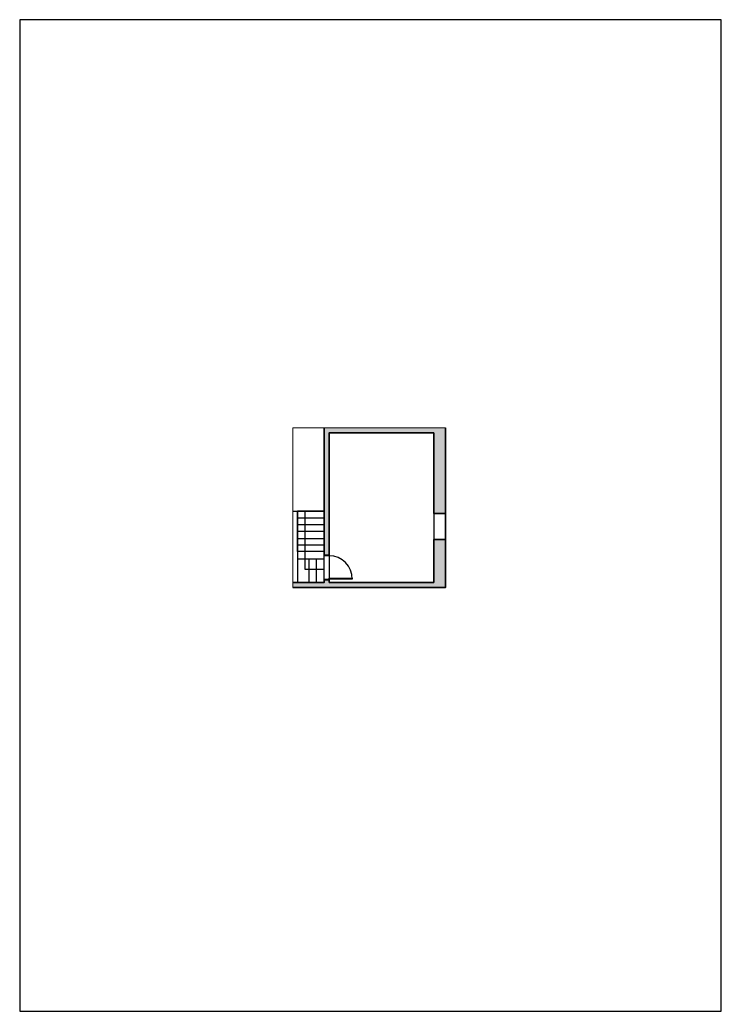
# Paper-space layout 'Layout1' of a CAD drawing. Header units: millimetres. Extents: x 64 to 274, y 59 to 356.
# The model-space entities are those that its viewports show. They can reach past a viewport. Long polylines and large blocks are cut down to what shows.
import ezdxf

# ---------------------------------------------------------------- set-up
doc = ezdxf.new("R2010")
doc.units = ezdxf.units.MM
doc.layers.get('0').update_dxf_attribs({"color": 250, "lineweight": 25})
for name, color, linetype, lineweight in [('A-ALV-___-___-EXI', 250, 'Continuous', 35), ('A-ESC-___-___-EXI', 250, 'Continuous', 25), ('A-JAN-___-___-EXI', 250, 'Continuous', 25), ('A-PIL-___-___-EXI', 250, 'Continuous', 25), ('A-POR-___-___-EXI', 250, 'Continuous', 25)]:
    doc.layers.add(name, color=color, linetype=linetype, lineweight=lineweight)

# ---------------------------------------------------------------- blocks, each defined once
blk = doc.blocks.new('SVG - A4-22624409-Não nomeada')
at = {"layer": 'A-PIL-___-___-EXI'}
for p, q in [((64.29, 356.5), (64.29, 59.5)), ((274.29, 356.5), (64.29, 356.5)), ((274.29, 59.5), (274.29, 356.5)), ((64.29, 59.5), (274.29, 59.5))]:
    blk.add_line(p, q, dxfattribs=at)
blk = doc.blocks.new('porta multiplas_original - Simples - 70 cm-22589155-Planta baixa - Sótão_')
at = {"layer": 'A-ESC-___-___-EXI'}
blk.add_arc((-348, -75), 696, 270, 0, dxfattribs=at)
at = {"layer": 'A-POR-___-___-EXI'}
for p, q in [((-380, -75), (-380, 75)), ((-380, 75), (-350, 75)), ((-350, 75), (-350, -75)), ((350, 75), (380, 75)), ((350, -75), (350, 75)), ((380, 75), (380, -75)), ((-350, -75), (-380, -75)), ((-348, -75), (-318, -75)), ((-348, -771), (-348, -75)), ((-318, -75), (-318, -771)), ((380, -75), (350, -75)), ((-318, -771), (-348, -771))]:
    blk.add_line(p, q, dxfattribs=at)

msp = doc.modelspace()

# ---------------------------------------------------------------- hatches: boundary and pattern name
at = {"layer": 'A-ALV-___-___-EXI'}
h = msp.add_hatch(color=11, dxfattribs=at)
h.paths.add_polyline_path([(22667, -16311), (22817, -16311), (22817, -16239), (22667, -16239)])
h.paths.add_polyline_path([(22667, -15479), (22817, -15479), (22817, -11680), (22667, -11680)])
for points in [[(25952, -11830), (25952, -11680), (22817, -11680), (22817, -11830)], [(26302, -14240), (26302, -11680), (25952, -11680), (25952, -14240)], [(25952, -16461), (26302, -16461), (26302, -15021), (25952, -15021), (25952, -16311)], [(25952, -16461), (25952, -16311), (21727, -16311), (21727, -16461)]]:
    msp.add_hatch(color=11, dxfattribs=at).paths.add_polyline_path(points)

# ---------------------------------------------------------------- linework, layer by layer
for p, q in [((25952, -14080), (25952, -15188)), ((21867, -16311), (21727, -16311))]:
    msp.add_line(p, q)
at = {"color": 250}
msp.add_line((22817, -16207), (22817, -16209), dxfattribs=at)
at = {"layer": 'A-ALV-___-___-EXI'}
for p, q in [((26302, -15188), (26302, -14240)), ((26302, -14240), (26302, -15021)), ((26302, -15021), (25952, -15021)), ((25952, -15021), (25952, -16311)), ((22817, -16311), (22817, -16239)), ((25952, -16311), (22817, -16311))]:
    msp.add_line(p, q, dxfattribs=at)
at = {"layer": 'A-ALV-___-___-EXI', "color": 7, "lineweight": 35}
for points in [[(22817, -15479), (22817, -11830), (25952, -11830), (25952, -14240), (26302, -14240), (26302, -11680), (22667, -11680), (22667, -15479)], [(22667, -16239), (22667, -16311), (21727, -16311), (21727, -16461), (26302, -16461), (26302, -15021)]]:
    msp.add_lwpolyline(points, dxfattribs=at)
at = {"layer": 'A-ESC-___-___-EXI'}
for p, q in [((21727, -16311), (21727, -14171)), ((21727, -14171), (21867, -14171)), ((21867, -14171), (21867, -16311)), ((21867, -14377), (22667, -14377)), ((21867, -14577), (22667, -14577)), ((21867, -14777), (22667, -14777)), ((21867, -14988), (22667, -14988)), ((22207, -15599), (22207, -16311)), ((22427, -15599), (22427, -16311))]:
    msp.add_line(p, q, dxfattribs=at)
for points in [[(21867, -14171), (22667, -14171), (22667, -15188), (21867, -15188)], [(21867, -14171), (22667, -14171), (22667, -15382), (21867, -15382)], [(21867, -15599), (22667, -15599), (22667, -14171), (21867, -14171)]]:
    msp.add_lwpolyline(points, close=True, dxfattribs=at)
msp.add_lwpolyline([(22087, -14171), (22087, -15911), (22667, -15911)], dxfattribs=at)
at = {"layer": 'A-POR-___-___-EXI', "color": 250}
for p, q in [((22667, -16209), (22667, -15509)), ((22817, -15509), (22817, -16177))]:
    msp.add_line(p, q, dxfattribs=at)

# ---------------------------------------------------------------- block references
at = {"layer": 'A-POR-___-___-EXI', "rotation": 89.99999999999991}
msp.add_blockref('porta multiplas_original - Simples - 70 cm-22589155-Planta baixa - Sótão_', (22742, -15859), dxfattribs=at)

psp = doc.layouts.get("Layout1")

# ---------------------------------------------------------------- block references
at = {"layer": 'A-JAN-___-___-EXI'}
psp.add_blockref('SVG - A4-22624409-Não nomeada', (0, 0), dxfattribs=at)

# ---------------------------------------------------------------- viewports
at = {"layer": 'A-ALV-___-___-EXI'}
psp.add_viewport(center=(168.87, 210.32), size=(45.75, 47.814), view_center_point=(24014.78, -14070.73), view_height=4781.356, dxfattribs=at)

doc.saveas('drawing.dxf')
